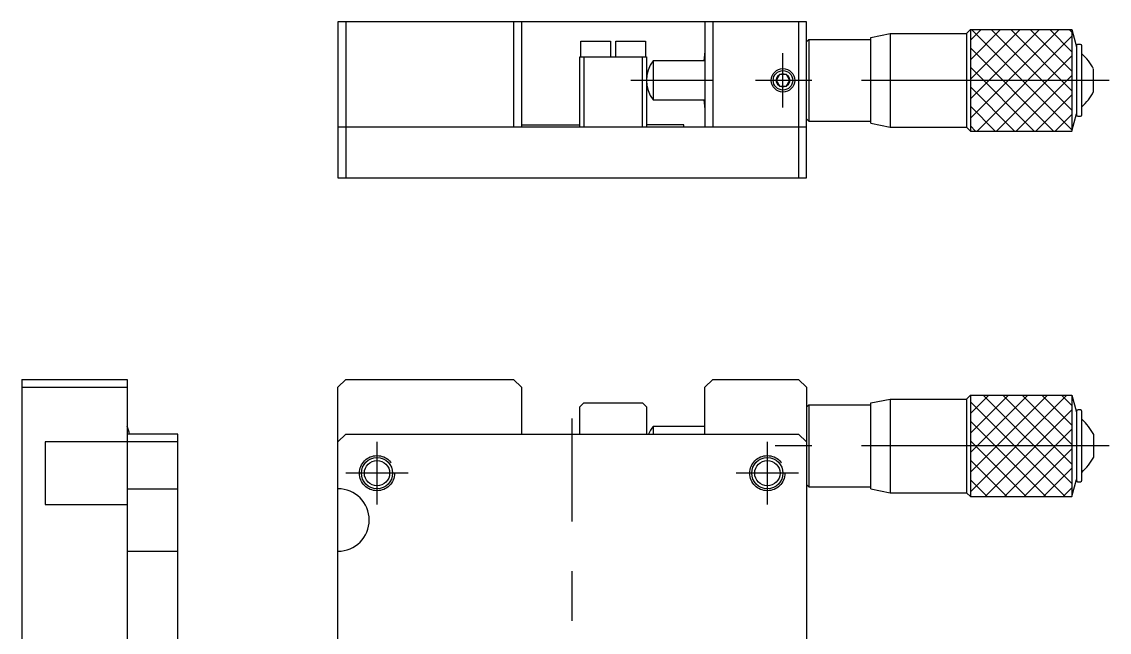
# Model space of a CAD drawing. Extents: x 1 to 277, y 0 to 162.
# Drawn here: x 7.7 to 147, y 84.1 to 162.3 of the extents above; entities that cross this region are included whole.
import ezdxf

# ---------------------------------------------------------------- set-up
doc = ezdxf.new("R2010")
doc.units = 0
doc.linetypes.add('CENTER', pattern=[50.8, 31.75, -6.35, 6.35, -6.35])
doc.linetypes.add('DASHED', pattern=[19.05, 12.7, -6.35])
doc.layers.get('0').update_dxf_attribs({"linetype": 'CONTINUOUS'})
doc.layers.add('CENTER', color=1, linetype='CENTER')

msp = doc.modelspace()

# ---------------------------------------------------------------- linework, layer by layer
at = {"color": 7, "linetype": 'CONTINUOUS'}
for p, q in [((48.2, 162.28), (48.2, 142.28)), ((108.2, 162.28), (48.2, 162.28)), ((49.2, 162.28), (49.2, 142.28)), ((70.7, 162.28), (70.7, 148.78)), ((71.7, 162.28), (71.7, 148.78)), ((95.2, 162.28), (95.2, 148.78)), ((96.2, 162.28), (96.2, 148.78)), ((107.2, 162.28), (107.2, 142.28)), ((108.2, 142.28), (108.2, 162.28)), ((116.45, 160.28), (118.95, 160.78)), ((116.45, 149.28), (116.45, 160.28)), ((118.95, 160.78), (118.95, 148.78)), ((118.95, 160.78), (128.7, 160.78)), ((128.7, 160.78), (129.2, 161.28)), ((128.7, 160.78), (128.7, 148.78)), ((129.2, 161.28), (142.2, 161.28)), ((129.2, 161.28), (129.2, 148.28)), ((142.2, 161.28), (142.79, 159.08)), ((142.2, 161.28), (142.2, 148.28)), ((79.3, 157.78), (79.3, 159.78)), ((79.3, 159.78), (83.1, 159.78)), ((83.1, 159.78), (83.1, 157.78)), ((83.8, 157.78), (83.8, 159.78)), ((83.8, 159.78), (87.6, 159.78)), ((87.6, 159.78), (87.6, 157.78)), ((108.2, 159.73), (108.5, 160.03)), ((108.5, 160.03), (108.5, 149.53)), ((108.5, 160.03), (116.45, 160.03)), ((142.79, 159.18), (142.79, 150.38)), ((143.29, 159.38), (142.99, 159.38)), ((143.49, 150.38), (143.49, 159.18)), ((79.2, 148.78), (79.2, 157.78)), ((79.2, 157.78), (87.7, 157.78)), ((79.7, 157.78), (79.7, 148.78)), ((87.2, 148.78), (87.2, 157.78)), ((87.7, 157.78), (87.7, 148.78)), ((95.2, 158.47), (95.07, 157.28)), ((95.2, 157.28), (88.58, 157.28)), ((88.58, 157.28), (88.58, 152.28)), ((144.99, 153.34), (144.99, 156.23)), ((104.77, 155.53), (104.34, 154.78)), ((104.34, 154.78), (104.77, 154.03)), ((105.64, 155.53), (104.77, 155.53)), ((106.07, 154.78), (105.64, 155.53)), ((105.64, 154.03), (106.07, 154.78)), ((104.77, 154.03), (105.64, 154.03)), ((88.58, 152.28), (95.2, 152.28)), ((95.07, 152.28), (95.2, 151.1)), ((142.2, 148.28), (142.79, 150.48)), ((71.72, 149.08), (79.2, 149.08)), ((92.5, 149.08), (87.7, 149.08)), ((92.5, 148.78), (92.5, 149.08)), ((108.5, 149.53), (108.2, 149.83)), ((108.5, 149.53), (116.45, 149.53)), ((116.45, 149.28), (118.95, 148.78)), ((142.99, 150.18), (143.29, 150.18)), ((108.2, 148.78), (48.2, 148.78)), ((118.95, 148.78), (128.7, 148.78)), ((128.7, 148.78), (129.2, 148.28)), ((129.2, 148.28), (142.2, 148.28)), ((48.2, 142.28), (108.2, 142.28)), ((7.69, 116.46), (21.19, 116.46)), ((7.69, 116.46), (7.69, 49.46)), ((21.19, 116.46), (21.19, 49.46)), ((48.2, 115.46), (49.2, 116.46)), ((49.2, 116.46), (70.7, 116.46)), ((70.7, 116.46), (71.7, 115.46)), ((95.2, 115.46), (96.2, 116.46)), ((96.2, 116.46), (107.2, 116.46)), ((107.2, 116.46), (108.2, 115.46)), ((7.69, 115.46), (21.19, 115.46)), ((48.2, 50.46), (48.2, 115.46)), ((71.7, 115.46), (71.7, 109.46)), ((95.2, 109.46), (95.2, 115.46)), ((108.2, 115.46), (108.2, 50.46)), ((128.7, 113.96), (129.2, 114.46)), ((129.2, 114.46), (142.2, 114.46)), ((129.2, 114.46), (129.2, 101.46)), ((142.2, 114.46), (142.79, 112.26)), ((142.2, 114.46), (142.2, 101.46)), ((79.2, 112.96), (79.7, 113.46)), ((79.2, 109.46), (79.2, 112.96)), ((79.7, 113.46), (87.2, 113.46)), ((87.2, 113.46), (87.7, 112.96)), ((87.7, 112.96), (87.7, 109.46)), ((108.2, 112.91), (108.5, 113.21)), ((108.5, 113.21), (108.5, 102.71)), ((108.5, 113.21), (116.45, 113.21)), ((116.45, 113.46), (118.95, 113.96)), ((116.45, 102.46), (116.45, 113.46)), ((118.95, 113.96), (118.95, 101.96)), ((118.95, 113.96), (128.7, 113.96)), ((128.7, 113.96), (128.7, 101.96)), ((142.79, 112.36), (142.79, 103.56)), ((143.29, 112.56), (142.99, 112.56)), ((143.49, 103.56), (143.49, 112.36)), ((95.2, 110.46), (88.58, 110.46)), ((88.58, 110.46), (88.58, 109.46)), ((27.69, 109.46), (21.19, 109.46)), ((27.69, 49.46), (27.69, 109.46)), ((48.2, 108.46), (49.2, 109.46)), ((49.2, 109.46), (107.2, 109.46)), ((107.2, 109.46), (108.2, 108.46)), ((145, 106.52), (145, 109.4)), ((27.69, 108.46), (10.69, 108.46)), ((10.69, 108.46), (10.69, 100.46)), ((142.2, 101.46), (142.79, 103.66)), ((142.99, 103.36), (143.29, 103.36)), ((21.19, 102.46), (27.69, 102.46)), ((108.5, 102.71), (108.2, 103.01)), ((108.5, 102.71), (116.45, 102.71)), ((116.45, 102.46), (118.95, 101.96)), ((118.95, 101.96), (128.7, 101.96)), ((128.7, 101.96), (129.2, 101.46)), ((10.69, 100.46), (21.19, 100.46)), ((129.2, 101.46), (142.2, 101.46)), ((21.19, 94.46), (27.69, 94.46))]:
    msp.add_line(p, q, dxfattribs=at)
at = {"color": 3, "linetype": 'CONTINUOUS'}
for p, q in [((129.2, 159.92), (130.57, 161.28)), ((129.2, 157.42), (133.07, 161.28)), ((129.2, 154.92), (135.57, 161.28)), ((129.2, 152.42), (138.07, 161.28)), ((129.2, 149.92), (140.57, 161.28)), ((129.37, 161.28), (142.2, 148.45)), ((130.07, 148.28), (142.2, 160.42)), ((131.87, 161.28), (142.2, 150.95)), ((134.37, 161.28), (142.2, 153.45)), ((136.87, 161.28), (142.2, 155.95)), ((139.37, 161.28), (142.2, 158.45)), ((141.87, 161.28), (142.2, 160.95)), ((129.2, 158.95), (139.87, 148.28)), ((132.57, 148.28), (142.2, 157.92)), ((129.2, 156.45), (137.37, 148.28)), ((135.07, 148.28), (142.2, 155.42)), ((129.2, 153.95), (134.87, 148.28)), ((137.57, 148.28), (142.2, 152.92)), ((129.2, 151.45), (132.37, 148.28)), ((140.07, 148.28), (142.2, 150.42)), ((129.2, 148.95), (129.87, 148.28)), ((129.2, 112.09), (131.58, 114.46)), ((129.2, 109.59), (134.08, 114.46)), ((129.2, 107.09), (136.58, 114.46)), ((129.2, 104.59), (139.08, 114.46)), ((129.2, 102.09), (141.58, 114.46)), ((130.86, 114.46), (142.2, 103.12)), ((133.36, 114.46), (142.2, 105.62)), ((135.86, 114.46), (142.2, 108.12)), ((138.36, 114.46), (142.2, 110.62)), ((140.86, 114.46), (142.2, 113.12)), ((129.2, 113.62), (141.36, 101.46)), ((131.08, 101.46), (142.2, 112.59)), ((129.2, 111.12), (138.86, 101.46)), ((133.58, 101.46), (142.2, 110.09)), ((129.2, 108.62), (136.36, 101.46)), ((136.08, 101.46), (142.2, 107.59)), ((129.2, 106.12), (133.86, 101.46)), ((138.58, 101.46), (142.2, 105.09)), ((129.2, 103.62), (131.36, 101.46)), ((141.08, 101.46), (142.2, 102.59))]:
    msp.add_line(p, q, dxfattribs=at)
at = {"color": 7, "linetype": 'CONTINUOUS'}
for centre, radius in [((105.2, 154.78), 1.5), ((105.2, 154.78), 1.25), ((105.2, 154.78), 0.866), ((53.2, 104.46), 1.62), ((103.2, 104.46), 1.62)]:
    msp.add_circle(centre, radius, dxfattribs=at)
at = {"color": 3, "linetype": 'DASHED'}
for centre in [(53.2, 104.46), (103.2, 104.46)]:
    msp.add_circle(centre, 2.25, dxfattribs=at)
at = {"color": 3, "linetype": 'CONTINUOUS'}
for centre in [(53.2, 104.46), (103.2, 104.46)]:
    msp.add_circle(centre, 2, dxfattribs=at)
at = {"color": 7, "linetype": 'CONTINUOUS'}
for centre, radius, start, end in [((142.99, 159.18), 0.2, 90.0045, 180.8528), ((143.29, 159.18), 0.2, 0, 90), ((138.37, 152.71), 7.5, 28.0145, 46.9349), ((91.7, 154.78), 4, 141.3178, 218.6822), ((138.37, 156.86), 7.5, 313.0651, 331.9855), ((142.99, 150.38), 0.2, 180, 270), ((143.29, 150.38), 0.2, 270, 360), ((142.99, 112.36), 0.2, 90.0045, 180.8528), ((143.29, 112.36), 0.2, 0, 90), ((15.19, 107.96), 6.5, 13.3424, 22.6199), ((91.7, 107.96), 4, 141.3178, 157.9757), ((138.38, 105.88), 7.5, 28.0145, 46.9349), ((138.11, 110.28), 7.85, 313.2792, 331.3849), ((142.99, 103.56), 0.2, 180, 270), ((143.29, 103.56), 0.2, 270, 360), ((48.2, 98.46), 4, 270, 90)]:
    msp.add_arc(centre, radius, start, end, dxfattribs=at)
at = {"layer": 'CENTER', "color": 1, "linetype": 'CENTER'}
for p, q in [((105.2, 151.28), (105.2, 158.28)), ((146.99, 154.78), (85.7, 154.78)), ((108.7, 154.78), (101.7, 154.78)), ((78.2, 47.46), (78.2, 111.46)), ((53.2, 100.46), (53.2, 108.46)), ((103.2, 100.46), (103.2, 108.46)), ((146.99, 107.96), (104.2, 107.96)), ((57.2, 104.46), (49.2, 104.46)), ((107.2, 104.46), (99.2, 104.46))]:
    msp.add_line(p, q, dxfattribs=at)

doc.saveas('drawing.dxf')
